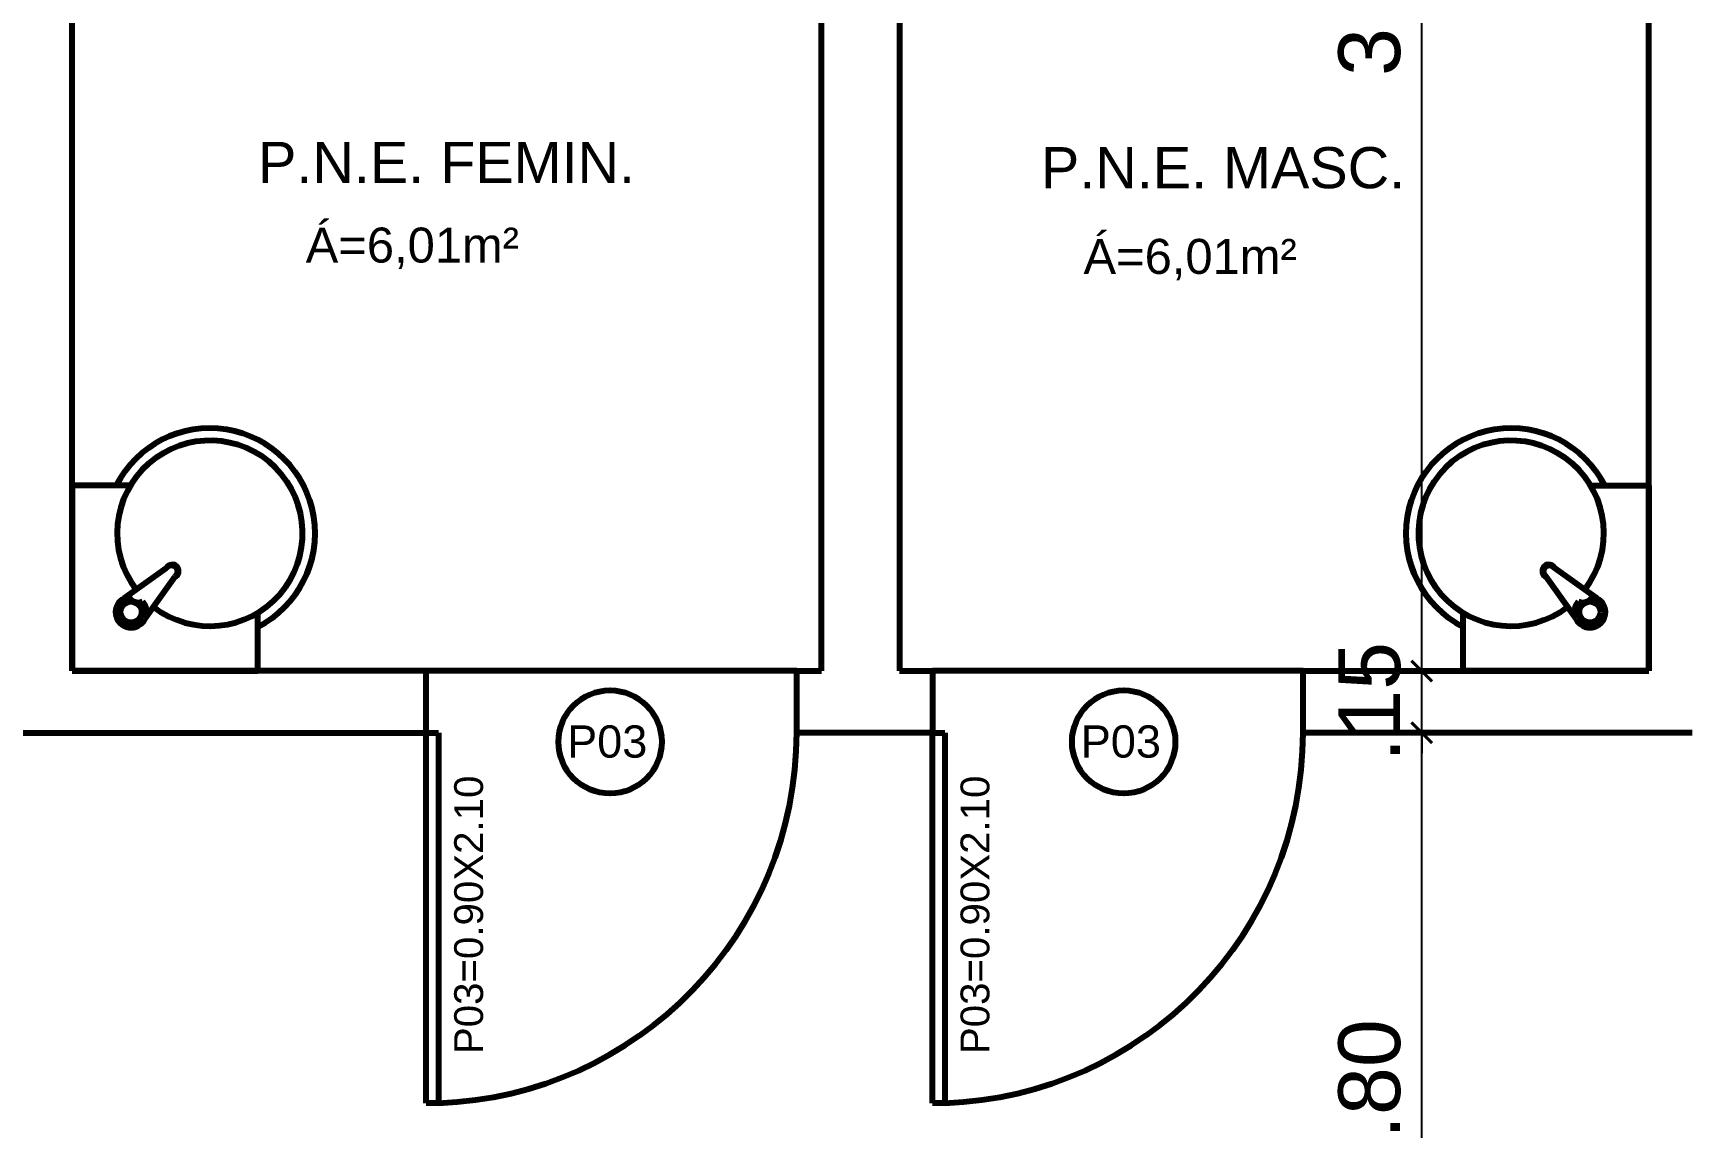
# Model space of a CAD drawing. Header units: metres. Extents: x -15851 to -15710, y 6781 to 6850.
# Drawn here: x -15739.006 to -15734.989, y 6801.607 to 6804.268 of the extents above; entities that cross this region are included whole.
import ezdxf

# ---------------------------------------------------------------- set-up
doc = ezdxf.new("R2010")
doc.units = ezdxf.units.M
doc.layers.add('cota', color=18, linetype='Continuous', lineweight=9)
doc.layers.add('parede', color=8, linetype='Continuous', lineweight=80)
doc.styles.add('AMBI', font='arial.ttf')
doc.styles.add('arial', font='arial.ttf')
doc.dimstyles.new('1-50', dxfattribs={"dimtxt": 0.15, "dimasz": 0.05, "dimexe": 0.1, "dimexo": 0.15, "dimgap": 0.05, "dimtad": 1, "dimzin": 4, "dimdsep": 46, "dimtxsty": 'arial', "dimblk": 'ARCHTICK', "dimcen": 0, "dimdle": 0.08, "dimclrd": 256, "dimclre": 256, "dimclrt": 256, "dimadec": 1, "dimazin": 0, "dimtfac": 1, "dimtix": 1, "dimtmove": 0, "dimatfit": 0, "dimldrblk": 'ARCHTICK', "dimfxl": 1, "dimtolj": 1, "dimarcsym": 0})

# ---------------------------------------------------------------- blocks, each defined once
blk = doc.blocks.new('asdf')
at = {"layer": 'parede'}
for p, q in [((-15950.5537, 6802.7175), (-15950.5537, 6806.0175)), ((-15948.7337, 6802.7175), (-15948.7337, 6806.0175)), ((-15948.5437, 6806.0175), (-15948.5437, 6802.7175)), ((-15946.7237, 6802.7175), (-15946.7237, 6806.0175)), ((-15950.4122, 6803.1682), (-15950.5537, 6803.1682)), ((-15950.5537, 6803.1682), (-15950.5537, 6802.7175)), ((-15946.8652, 6803.1682), (-15946.7237, 6803.1682)), ((-15946.7237, 6803.1682), (-15946.7237, 6802.7175)), ((-15950.3252, 6802.9672), (-15950.4272, 6802.8943)), ((-15950.3164, 6802.9735), (-15950.3252, 6802.9672)), ((-15950.2977, 6802.9548), (-15950.304, 6802.946)), ((-15946.9797, 6802.9548), (-15946.9734, 6802.946)), ((-15946.961, 6802.9735), (-15946.9522, 6802.9672)), ((-15946.9522, 6802.9672), (-15946.8502, 6802.8943)), ((-15950.304, 6802.946), (-15950.3769, 6802.844)), ((-15946.9734, 6802.946), (-15946.9005, 6802.844)), ((-15950.103, 6802.7175), (-15950.103, 6802.8589)), ((-15947.1744, 6802.7175), (-15947.1744, 6802.8589)), ((-15949.6937, 6802.7175), (-15950.5537, 6802.7175)), ((-15950.5537, 6802.7175), (-15950.103, 6802.7175)), ((-15948.7937, 6802.7175), (-15949.6937, 6802.7175)), ((-15949.6937, 6802.5675), (-15949.6937, 6802.7175)), ((-15948.7937, 6802.5675), (-15948.7937, 6802.7175)), ((-15948.7937, 6802.7175), (-15948.7337, 6802.7175)), ((-15948.5437, 6802.7175), (-15948.4637, 6802.7175)), ((-15947.5637, 6802.7175), (-15948.4637, 6802.7175)), ((-15948.4637, 6802.7175), (-15948.4637, 6802.5675)), ((-15947.5637, 6802.5675), (-15947.5637, 6802.7175)), ((-15947.5637, 6802.7175), (-15946.7237, 6802.7175)), ((-15946.7237, 6802.7175), (-15947.1744, 6802.7175)), ((-15950.7887, 6802.5675), (-15949.6937, 6802.5675)), ((-15949.6937, 6801.6675), (-15949.6937, 6802.5675)), ((-15949.6937, 6802.5675), (-15949.6637, 6802.5675)), ((-15949.6637, 6802.5675), (-15949.6637, 6801.6675)), ((-15948.4637, 6802.5675), (-15948.7937, 6802.5675)), ((-15948.4637, 6801.6675), (-15948.4637, 6802.5675)), ((-15948.4637, 6802.5675), (-15948.4337, 6802.5675)), ((-15948.4337, 6802.5675), (-15948.4337, 6801.6675)), ((-15946.6187, 6802.5675), (-15947.5637, 6802.5675)), ((-15949.6637, 6801.6675), (-15949.6937, 6801.6675)), ((-15948.4337, 6801.6675), (-15948.4637, 6801.6675))]:
    blk.add_line(p, q, dxfattribs=at)
for centre, radius in [((-15950.4106, 6802.8606), 0.0255), ((-15946.8668, 6802.8606), 0.0255), ((-15949.2471, 6802.5452), 0.1254), ((-15947.9994, 6802.5452), 0.1254)]:
    blk.add_circle(centre, radius, dxfattribs=at)
for centre, radius, start, end in [((-15950.2191, 6803.0521), 0.2554, 297.0513, 152.9487), ((-15950.2191, 6803.0521), 0.2254, 232.571, 217.429), ((-15947.0583, 6803.0521), 0.2554, 27.0513, 242.9487), ((-15947.0583, 6803.0521), 0.2254, 322.571, 307.429), ((-15950.311, 6802.9602), 0.0159, 296.2845, 153.7155), ((-15950.3126, 6802.9586), 0.0154, 345.8046, 104.1954), ((-15946.9664, 6802.9602), 0.0159, 26.2845, 243.7155), ((-15946.9648, 6802.9586), 0.0154, 75.8046, 194.1954), ((-15950.4106, 6802.8606), 0.0376, 116.1513, 333.8487), ((-15950.4106, 6802.8606), 0.0376, 98.7684, 116.1513), ((-15950.3931, 6802.9107), 0.0266, 209.3438, 292.2528), ((-15950.4106, 6802.8606), 0.0376, 333.8487, 42.8282), ((-15946.8668, 6802.8606), 0.0376, 137.1718, 206.1513), ((-15946.8668, 6802.8606), 0.0376, 206.1513, 63.8487), ((-15946.8843, 6802.9107), 0.0266, 247.7472, 330.6562), ((-15946.8668, 6802.8606), 0.0376, 63.8487, 81.2316), ((-15949.6946, 6802.5679), 0.9009, 271.9659, 359.9762), ((-15948.4646, 6802.5679), 0.9009, 271.9659, 359.9762)]:
    blk.add_arc(centre, radius, start, end, dxfattribs=at)
at = {"layer": 'parede', "style": 'AMBI'}
for s, height, p in [('P.N.E. FEMIN.', 0.1, (-15950.1022, 6803.9035)), ('P.N.E. MASC.', 0.1, (-15948.2004, 6803.8907)), ('Á=6,01m²', 0.085, (-15949.9864, 6803.7101)), ('Á=6,01m²', 0.085, (-15948.097, 6803.6826)), ('P03', 0.07833, (-15949.3513, 6802.507)), ('P03', 0.07833, (-15948.1036, 6802.507))]:
    blk.add_text(s, height=height, dxfattribs=at).set_placement(p)
for p in [(-15949.5557, 6801.7864), (-15948.3257, 6801.7864)]:
    blk.add_text('P03=0.90X2.10', height=0.07, rotation=90, dxfattribs=at).set_placement(p)
blk = doc.blocks.new('_ArchTick')
at = {"color": 0, "linetype": 'ByBlock', "const_width": 0.15}
blk.add_lwpolyline([(-0.5, -0.5), (0.5, 0.5)], dxfattribs=at)
blk = doc.blocks.new('*D347')
at = {"layer": 'cota', "lineweight": -2, "transparency": 16777216}
for p, q in [((-15735.6327, 6800.6875), (-15735.6327, 6802.6475)), ((-15735.6179, 6802.5675), (-15735.7327, 6802.5675)), ((-15735.6179, 6800.7675), (-15735.7327, 6800.7675))]:
    blk.add_line(p, q, dxfattribs=at)
at = {"layer": 'Defpoints', "color": 0, "transparency": 16777216}
for p in [(-15735.6327, 6802.5675), (-15735.4679, 6802.5675), (-15735.4679, 6800.7675)]:
    blk.add_point(p, dxfattribs=at)
at = {"layer": 'cota', "lineweight": -2, "transparency": 16777216, "xscale": 0.05, "yscale": 0.05, "zscale": 0.05}
for p, rotation in [((-15735.6327, 6802.5675), 90), ((-15735.6327, 6800.7675), 270)]:
    blk.add_blockref('_ArchTick', p, dxfattribs=dict(at, rotation=rotation))
at = {"layer": 'cota', "transparency": 16777216, "insert": (-15735.7593, 6801.6675), "char_height": 0.15, "attachment_point": 5, "rotation": 90, "style": 'arial'}
blk.add_mtext('\\A1;1.80', dxfattribs=at)
blk = doc.blocks.new('*D348')
at = {"layer": 'cota', "lineweight": -2, "transparency": 16777216}
for p, q in [((-15735.6327, 6802.7175), (-15735.6327, 6802.7675)), ((-15735.6179, 6802.7175), (-15735.7327, 6802.7175)), ((-15735.6327, 6802.5675), (-15735.6327, 6802.7175)), ((-15735.6179, 6802.5675), (-15735.7327, 6802.5675)), ((-15735.6327, 6802.5675), (-15735.6327, 6802.5175))]:
    blk.add_line(p, q, dxfattribs=at)
at = {"layer": 'Defpoints', "color": 0, "transparency": 16777216}
for p in [(-15735.6327, 6802.7175), (-15735.4679, 6802.7175), (-15735.4679, 6802.5675)]:
    blk.add_point(p, dxfattribs=at)
at = {"layer": 'cota', "lineweight": -2, "transparency": 16777216, "xscale": 0.05, "yscale": 0.05, "zscale": 0.05}
for p, rotation in [((-15735.6327, 6802.7175), 270), ((-15735.6327, 6802.5675), 90)]:
    blk.add_blockref('_ArchTick', p, dxfattribs=dict(at, rotation=rotation))
at = {"layer": 'cota', "transparency": 16777216, "insert": (-15735.7593, 6802.6425), "char_height": 0.15, "attachment_point": 5, "rotation": 90, "style": 'arial'}
blk.add_mtext('\\A1;.15', dxfattribs=at)
blk = doc.blocks.new('*D349')
at = {"layer": 'cota', "lineweight": -2, "transparency": 16777216}
for p, q in [((-15735.6327, 6802.6375), (-15735.6327, 6806.0975)), ((-15735.6179, 6806.0175), (-15735.7327, 6806.0175)), ((-15735.6179, 6802.7175), (-15735.7327, 6802.7175))]:
    blk.add_line(p, q, dxfattribs=at)
at = {"layer": 'Defpoints', "color": 0, "transparency": 16777216}
for p in [(-15735.6327, 6806.0175), (-15735.4679, 6806.0175), (-15735.4679, 6802.7175)]:
    blk.add_point(p, dxfattribs=at)
at = {"layer": 'cota', "lineweight": -2, "transparency": 16777216, "xscale": 0.05, "yscale": 0.05, "zscale": 0.05}
for p, rotation in [((-15735.6327, 6806.0175), 90), ((-15735.6327, 6802.7175), 270)]:
    blk.add_blockref('_ArchTick', p, dxfattribs=dict(at, rotation=rotation))
at = {"layer": 'cota', "transparency": 16777216, "insert": (-15735.7593, 6804.3675), "char_height": 0.15, "attachment_point": 5, "rotation": 90, "style": 'arial'}
blk.add_mtext('\\A1;3.30', dxfattribs=at)

msp = doc.modelspace()

# ---------------------------------------------------------------- block references
at = {"layer": 'parede'}
msp.add_blockref('asdf', (211.6426, 0), dxfattribs=at)

# ---------------------------------------------------------------- dimensions: what is measured, and where the dimension line sits
at = {"layer": 'cota'}
for base, p1, p2, picture, middle in [((-15735.6327, 6806.0175), (-15735.4679, 6802.7175), (-15735.4679, 6806.0175), '*D349', (-15735.7593, 6804.3675)), ((-15735.6327, 6802.7175), (-15735.4679, 6802.5675), (-15735.4679, 6802.7175), '*D348', (-15735.7593, 6802.6425)), ((-15735.6327, 6802.5675), (-15735.4679, 6800.7675), (-15735.4679, 6802.5675), '*D347', (-15735.7593, 6801.6675))]:
    dim = msp.add_linear_dim(base=base, p1=p1, p2=p2, angle=90, dimstyle='1-50', override={"dimtmove": 1}, dxfattribs=at)
    dim.commit()
    dim.dimension.update_dxf_attribs({"geometry": picture, "text_midpoint": middle})

doc.saveas('drawing.dxf')
